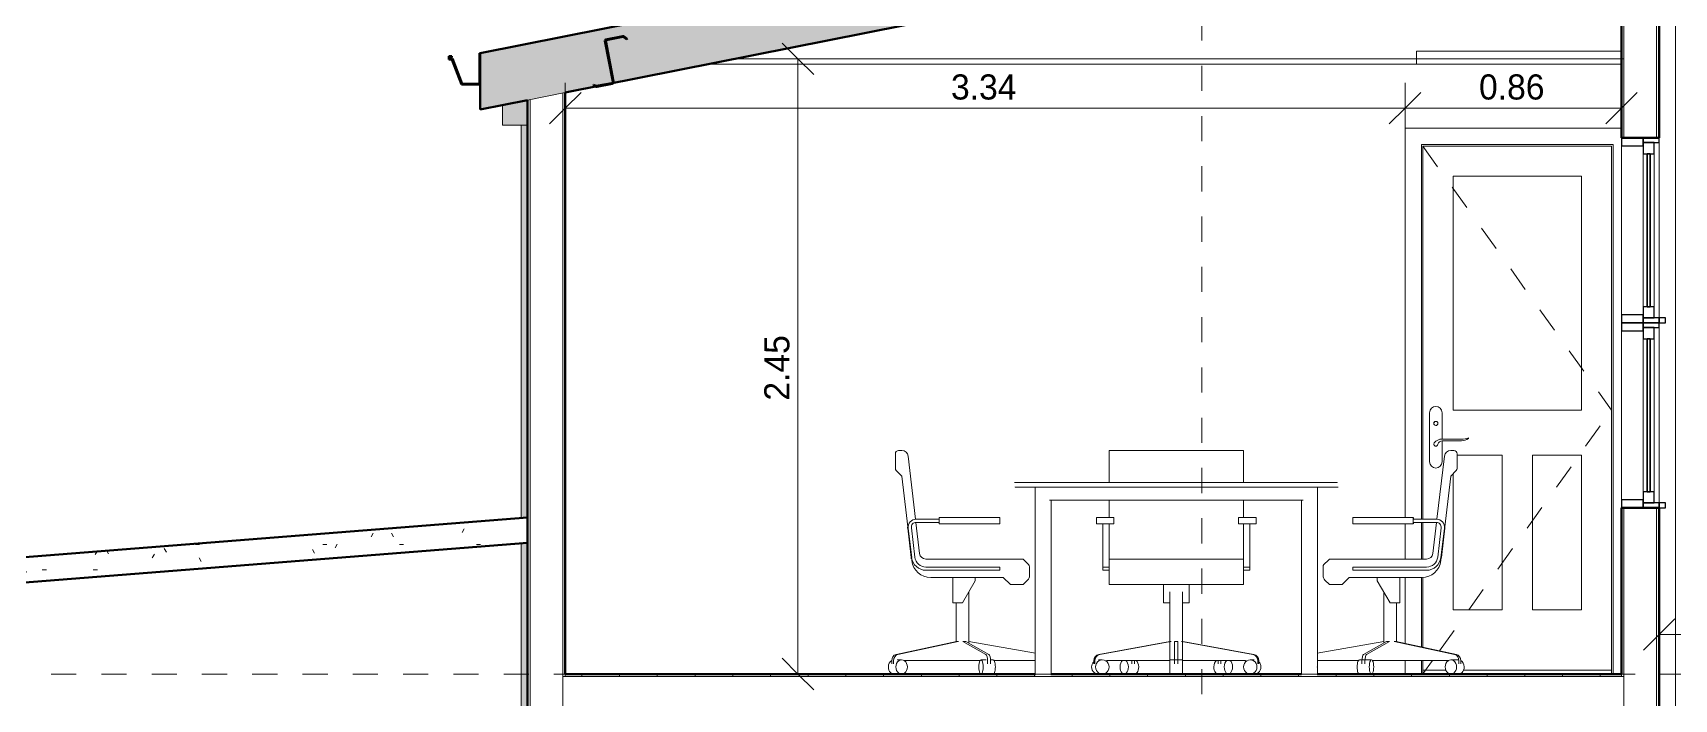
# Model space of a CAD drawing. Header units: metres. Extents: x 62 to 165, y -3 to 9.
# Drawn here: x 68.23 to 74.76, y 1.92 to 4.57 of the extents above; entities that cross this region are included whole.
import ezdxf

# ---------------------------------------------------------------- set-up
doc = ezdxf.new("R2010")
doc.units = ezdxf.units.M
for name, pattern in [('Centro', [0.03175, 0.00635, -0.004763, 0.015875, -0.004763]), ('Dash', [0.00635, 0.003175, -0.003175]), ('Grid Line', [0.022225, 0.0127, -0.003175, 0.003175, -0.003175])]:
    doc.linetypes.add(name, pattern=pattern)
for name, color, linetype, lineweight in [('A-ANNO-DIMS', 7, 'Continuous', 9), ('A-ANNO-DIMS-50', 7, 'Continuous', 9), ('A-CLNG', 7, 'Continuous', 18), ('A-DOOR', 7, 'Continuous', 18), ('A-DOOR-FRAM', 7, 'Continuous', 18), ('A-FLOR', 7, 'Continuous', 18), ('A-FLOR-LEVL', 7, 'Continuous', 9), ('A-FLOR-MCUT', 7, 'Continuous', 18), ('A-FLOR-PATT', 7, 'Continuous', 50), ('A-GLAZ', 7, 'Continuous', 18), ('A-ROOF', 7, 'Continuous', 18), ('A-ROOF-MCUT', 7, 'Continuous', 50), ('A-ROOF-PATT', 7, 'Continuous', 50), ('A-WALL', 7, 'Continuous', 18), ('A-WALL-PATT', 7, 'Continuous', 18), ('I-FURN', 7, 'Continuous', 18), ('S-BEAM', 7, 'Continuous', 18), ('S-GRID', 7, 'Continuous', 9)]:
    doc.layers.add(name, color=color, linetype=linetype, lineweight=lineweight)
doc.layers.add('A-DETL', color=7, linetype='Continuous', lineweight=18, true_color=0x00a600)
doc.styles.add('Century Gothic_1', font='GOTHIC.TTF', dxfattribs={"height": 0.1})
doc.dimstyles.new('Century_Gotic__2_0__mm__2_decimales__OPACO', dxfattribs={"dimscale": 0.3048, "dimtxt": 0.104417, "dimasz": 0.410105, "dimexe": 0.328084, "dimexo": 0.0625, "dimgap": 0.019685, "dimtad": 1, "dimrnd": 0.01, "dimzin": 0, "dimdsep": 46, "dimtxsty": 'Century Gothic_1', "dimblk1": 'OBLIQUE', "dimblk2": 'OBLIQUE', "dimsah": 1, "dimcen": 0.09, "dimazin": 2, "dimtfac": 1, "dimtdec": 4, "dimtix": 1, "dimtmove": 0, "dimatfit": 3, "dimfxl": 0.328084, "dimfxlon": 1, "dimtvp": 1, "dimtolj": 1, "dimtzin": 0, "dimarcsym": 2})
pattern_1 = [(0, (80.761, 3.148), (0.4064, 0.1016), [0.01676, -0.28804, 0.01676, -0.28804, -1.626]), (0, (80.761, 3.148), (0.4064, 0.1016), [-0.6096, 0.01676, -0.59284, 0.01676, -0.28804, -0.7112]), (0, (80.761, 3.148), (0.4064, 0.1016), [-1.524, 0.01676, -0.18644, 0.01676, -0.49124]), (120, (80.913, 3.198), (-0.2911882, 0.3011527), [0.01676, -0.28804, 0.01676, -0.28804, -1.626]), (120, (80.913, 3.198), (-0.2911882, 0.3011527), [-0.6096, 0.01676, -0.59284, 0.01676, -0.28804, -0.7112]), (120, (80.913, 3.198), (-0.2911882, 0.3011527), [-1.524, 0.01676, -0.18644, 0.01676, -0.49124]), (240, (80.964, 3.402), (-0.1152118, -0.4027527), [0.01676, -0.28804, 0.01676, -0.28804, -1.626]), (240, (80.964, 3.402), (-0.1152118, -0.4027527), [-0.6096, 0.01676, -0.59284, 0.01676, -0.28804, -0.7112]), (240, (80.964, 3.402), (-0.1152118, -0.4027527), [-1.524, 0.01676, -0.18644, 0.01676, -0.49124])]

# ---------------------------------------------------------------- blocks, each defined once
blk = doc.blocks.new('Costanera Perfil Z - Costanera Perfil Z-1317966-Corte 01')
at = {"layer": 'S-BEAM', "lineweight": 50}
for p, q in [((70.503, 4.5414), (70.5345, 4.3795)), ((70.5374, 4.3801), (70.5059, 4.542)), ((70.5735, 4.5602), (70.507, 4.5473)), ((70.5075, 4.5443), (70.5741, 4.5573)), ((70.5757, 4.5569), (70.5901, 4.5462)), ((70.5918, 4.5487), (70.5774, 4.5593)), ((70.5901, 4.5462), (70.5918, 4.5487)), ((70.5305, 4.3736), (70.4694, 4.3618)), ((70.4567, 4.3659), (70.4556, 4.3631)), ((70.4556, 4.3631), (70.4656, 4.3592)), ((70.4667, 4.362), (70.4567, 4.3659)), ((70.47, 4.3588), (70.5311, 4.3707))]:
    blk.add_line(p, q, dxfattribs=at)
for centre, radius, start, end in [((70.5079, 4.5424), 0.005, 101, 191), ((70.5079, 4.5424), 0.002, 101, 191), ((70.5745, 4.5553), 0.005, 53.55019, 101), ((70.5745, 4.5553), 0.002, 53.55019, 101), ((70.5296, 4.3785), 0.005, 281, 11), ((70.5296, 4.3785), 0.008, 281, 11), ((70.4685, 4.3667), 0.008, 248.55019, 281), ((70.4685, 4.3667), 0.005, 248.55019, 281)]:
    blk.add_arc(centre, radius, start, end, dxfattribs=at)
blk = doc.blocks.new('M_Instance-Window-Fixed - 0406 x 610mm-1335411-Corte 01')
at = {"layer": 'A-GLAZ', "lineweight": 25}
for p, q in [((74.6317, 4.1555), (74.5452, 4.1555)), ((74.5452, 4.1555), (74.5452, 4.1237)), ((74.5452, 4.1237), (74.6317, 4.1237)), ((74.6317, 4.1237), (74.6317, 4.1555)), ((74.6317, 4.1555), (74.6317, 4.1364)), ((74.6952, 4.1555), (74.6317, 4.1555)), ((74.6762, 4.1364), (74.6317, 4.1364)), ((74.6317, 4.1364), (74.6317, 4.092)), ((74.6317, 4.1364), (74.6952, 4.1364)), ((74.6762, 4.092), (74.6762, 4.1364)), ((74.6952, 4.1364), (74.6952, 4.1555)), ((74.6317, 4.092), (74.6762, 4.092)), ((74.6762, 3.4835), (74.6317, 3.4835)), ((74.6317, 3.4835), (74.6317, 3.439)), ((74.6762, 3.439), (74.6762, 3.4835)), ((74.6317, 3.4517), (74.5452, 3.4517)), ((74.5452, 3.4517), (74.5452, 3.42)), ((74.5452, 3.42), (74.6317, 3.42)), ((74.6317, 3.42), (74.6317, 3.4517)), ((74.6317, 3.439), (74.6762, 3.439)), ((74.6317, 3.439), (74.6317, 3.42)), ((74.6952, 3.439), (74.6317, 3.439)), ((74.6317, 3.42), (74.6952, 3.42)), ((74.7206, 3.439), (74.6952, 3.439)), ((74.6952, 3.439), (74.6952, 3.42)), ((74.6952, 3.42), (74.6952, 3.439)), ((74.6952, 3.42), (74.7206, 3.42)), ((74.7206, 3.42), (74.7206, 3.439))]:
    blk.add_line(p, q, dxfattribs=at)
at = {"layer": 'A-GLAZ'}
for p, q in [((74.5452, 3.4517), (74.5452, 4.1237)), ((74.6952, 4.1364), (74.6952, 3.439)), ((74.6317, 3.4835), (74.6317, 4.092)), ((74.6762, 4.092), (74.6762, 3.4835))]:
    blk.add_line(p, q, dxfattribs=at)
at = {"layer": 'A-GLAZ', "lineweight": 35}
for p, q in [((74.6476, 4.092), (74.6476, 3.4835)), ((74.6603, 4.092), (74.6476, 4.092)), ((74.6603, 3.4835), (74.6603, 4.092)), ((74.6476, 3.4835), (74.6603, 3.4835))]:
    blk.add_line(p, q, dxfattribs=at)
blk = doc.blocks.new('M_Instance-Window-Fixed - 0610 x 1220mm-1325196-Corte 01')
at = {"layer": 'A-GLAZ'}
blk.add_line((70.1698, 2.6579), (70.1698, 2.677), dxfattribs=at)
blk = doc.blocks.new('M_Door-Exterior-Single-Entry-Half Flat Glass-Wood_Clad - 750 x 2100mm-1338878-Corte 01')
at = {"layer": 'A-DOOR'}
for p, q in [((74.5452, 4.1943), (73.6848, 4.1943)), ((73.6848, 4.1943), (73.6848, 2.6452)), ((73.7498, 4.1293), (74.5125, 4.1293)), ((73.7498, 2.6389), (73.7498, 4.1293)), ((74.5061, 4.1229), (73.7561, 4.1229)), ((73.7561, 4.1229), (73.7561, 2.6389)), ((74.5061, 2.0379), (74.5061, 4.1229)), ((74.5125, 2.0229), (74.5125, 4.1293)), ((73.8761, 3.0729), (73.8761, 4.0029)), ((73.8761, 4.0029), (74.3861, 4.0029)), ((74.3861, 4.0029), (74.3861, 3.0729)), ((74.3861, 3.0729), (73.8761, 3.0729)), ((73.7823, 3.0623), (73.7823, 2.8673)), ((73.8323, 2.9573), (73.8323, 3.0623)), ((73.8323, 2.8673), (73.8323, 2.9503)), ((73.909, 2.9573), (73.8327, 2.9573)), ((73.8327, 2.9503), (73.909, 2.9503)), ((73.9373, 2.9595), (73.9373, 2.9623)), ((73.8921, 2.8929), (74.0711, 2.8929)), ((74.0711, 2.8929), (74.0711, 2.2779)), ((74.1911, 2.8929), (74.3861, 2.8929)), ((74.1911, 2.2779), (74.1911, 2.8929)), ((74.3861, 2.8929), (74.3861, 2.2779)), ((73.8761, 2.2779), (73.8761, 2.8198)), ((73.6848, 2.6198), (73.6848, 2.4801)), ((73.7498, 2.4801), (73.7498, 2.6262)), ((73.7561, 2.6262), (73.7561, 2.4801)), ((73.6848, 2.4067), (73.6848, 2.1451)), ((73.7498, 2.1309), (73.7498, 2.4067)), ((73.7561, 2.4076), (73.7561, 2.1295)), ((74.0711, 2.2779), (73.8761, 2.2779)), ((74.3861, 2.2779), (74.1911, 2.2779)), ((73.6848, 2.0765), (73.6848, 2.0229)), ((73.7498, 2.0229), (73.7498, 2.0765)), ((73.7561, 2.0765), (73.7561, 2.0379)), ((73.7561, 2.0229), (73.7561, 2.0379)), ((73.8474, 2.0379), (73.7561, 2.0379)), ((74.5061, 2.0379), (73.9171, 2.0379)), ((74.5061, 2.0379), (74.5061, 2.0229))]:
    blk.add_line(p, q, dxfattribs=at)
at = {"layer": 'A-DOOR', "linetype": 'Dash'}
for p, q in [((73.7561, 4.1222), (74.5061, 3.0729)), ((73.8216, 2.1152), (74.5061, 3.0729)), ((73.7561, 2.0236), (73.7939, 2.0765))]:
    blk.add_line(p, q, dxfattribs=at)
at = {"layer": 'A-DOOR'}
for centre, radius, start, end in [((73.8073, 3.0623), 0.025, 0, 180), ((73.8073, 3.0198), 0.008, 0, 180), ((73.8073, 3.0198), 0.008, 180, 0), ((73.8073, 3.0198), 0.008, 180, 240), ((73.8073, 3.0198), 0.008, 90, 150), ((73.8073, 3.0198), 0.008, 270, 300), ((73.8073, 3.0198), 0.008, 45, 75), ((73.8073, 3.0198), 0.008, 315, 0), ((73.8073, 3.0198), 0.008, 0, 15), ((73.8073, 2.9373), 0.008, 144.44099, 359.99993), ((73.8073, 2.9373), 0.008, 173.18218, 201.92338), ((73.8073, 2.9373), 0.008, 174.37644, 180), ((73.8073, 2.9373), 0.008, 174.37644, 180), ((73.831, 2.9201), 0.0373, 87.38671, 144.03371), ((73.8327, 2.9322), 0.0181, 90, 163.57244), ((73.9089, 3.0406), 0.0833, 270.04567, 289.95433), ((73.9054, 3.0096), 0.0594, 273.45963, 302.54037), ((73.8073, 2.9373), 0.008, 180, 200.09127), ((73.8073, 2.9373), 0.008, 180, 195), ((73.8073, 2.9373), 0.008, 250.33819, 255), ((73.8073, 2.9373), 0.008, 265.10007, 270), ((73.8073, 2.9373), 0.008, 279.88946, 300), ((73.8073, 2.9373), 0.008, 285, 300), ((73.8073, 2.9373), 0.008, 331.25874, 359.99993), ((73.8073, 2.9373), 0.008, 330, 359.99993), ((73.8073, 2.9373), 0.008, 330, 359.99993), ((73.8073, 2.8673), 0.025, 180, 0)]:
    blk.add_arc(centre, radius, start, end, dxfattribs=at)
at = {"layer": 'A-DOOR-FRAM'}
for p, q in [((73.7561, 4.1229), (73.7561, 2.6389)), ((73.7561, 4.1229), (74.5061, 4.1229)), ((74.5061, 4.1229), (74.5061, 2.0379)), ((73.7561, 2.6262), (73.7561, 2.4801)), ((73.7561, 2.4076), (73.7561, 2.1295)), ((73.7561, 2.0765), (73.7561, 2.0379))]:
    blk.add_line(p, q, dxfattribs=at)
blk = doc.blocks.new('M_Table-Dining Oval - 1_30 x 2_80 m-1608457-Corte 01')
at = {"layer": 'I-FURN'}
for p, q in [((72.1313, 2.7844), (72.1345, 2.7849)), ((72.14, 2.7849), (72.1345, 2.7849)), ((72.1345, 2.7845), (72.1345, 2.7836)), ((72.1345, 2.7672), (72.1345, 2.7663)), ((72.1345, 2.7659), (72.14, 2.7659)), ((72.1405, 2.7849), (72.1447, 2.7849)), ((72.1447, 2.7659), (72.1405, 2.7659)), ((72.1573, 2.7849), (72.1447, 2.7849)), ((72.1447, 2.7659), (72.1573, 2.7659)), ((72.1573, 2.7849), (72.1672, 2.7849)), ((72.1672, 2.7659), (72.1573, 2.7659)), ((72.1854, 2.7849), (72.1672, 2.7849)), ((72.1672, 2.7659), (72.1854, 2.7659)), ((72.1854, 2.7849), (72.2007, 2.7849)), ((72.2007, 2.7659), (72.1854, 2.7659)), ((72.2241, 2.7849), (72.2007, 2.7849)), ((72.2007, 2.7659), (72.2141, 2.7659)), ((72.2139, 2.7659), (72.2139, 2.1062)), ((72.2139, 2.7659), (72.2139, 2.0229)), ((72.2456, 2.7659), (72.2139, 2.7659)), ((72.2241, 2.7849), (72.2444, 2.7849)), ((72.2726, 2.7849), (72.2444, 2.7849)), ((72.2547, 2.7659), (72.2456, 2.7659)), ((72.2537, 2.7659), (72.2726, 2.7659)), ((72.2726, 2.7849), (72.2975, 2.7849)), ((72.2975, 2.7659), (72.2726, 2.7659)), ((72.3301, 2.7849), (72.2975, 2.7849)), ((72.2975, 2.7659), (72.3301, 2.7659)), ((72.3301, 2.7849), (72.3592, 2.7849)), ((72.3592, 2.7659), (72.3301, 2.7659)), ((72.3956, 2.7849), (72.3592, 2.7849)), ((72.3592, 2.7659), (72.3956, 2.7659)), ((72.3956, 2.7849), (72.4282, 2.7849)), ((72.4282, 2.7659), (72.3956, 2.7659)), ((72.4679, 2.7849), (72.4282, 2.7849)), ((72.4282, 2.7659), (72.4681, 2.7659)), ((72.4679, 2.7849), (72.5034, 2.7849)), ((72.5034, 2.7659), (72.4679, 2.7659)), ((72.5457, 2.7849), (72.5034, 2.7849)), ((72.5034, 2.7659), (72.5457, 2.7659)), ((72.5456, 2.7849), (72.5835, 2.7849)), ((72.5835, 2.7659), (72.5456, 2.7659)), ((72.6276, 2.7849), (72.5834, 2.7849)), ((72.5834, 2.7659), (72.6276, 2.7659)), ((72.6275, 2.7849), (72.6669, 2.7849)), ((72.6669, 2.7659), (72.6275, 2.7659)), ((72.7121, 2.7849), (72.6668, 2.7849)), ((72.6668, 2.7659), (72.7121, 2.7659)), ((72.7121, 2.7849), (72.7522, 2.7849)), ((72.7522, 2.7659), (72.7121, 2.7659)), ((72.775, 2.7849), (72.7522, 2.7849)), ((72.7522, 2.7659), (72.775, 2.7659)), ((72.7978, 2.7849), (72.775, 2.7849)), ((72.775, 2.7659), (72.7978, 2.7659)), ((72.7978, 2.7849), (72.8379, 2.7849)), ((72.8379, 2.7659), (72.7978, 2.7659)), ((72.8832, 2.7849), (72.8379, 2.7849)), ((72.8379, 2.7659), (72.8832, 2.7659)), ((72.8831, 2.7849), (72.9225, 2.7849)), ((72.9225, 2.7659), (72.8831, 2.7659)), ((72.9666, 2.7849), (72.9224, 2.7849)), ((72.9224, 2.7659), (72.9666, 2.7659)), ((72.9665, 2.7849), (73.0044, 2.7849)), ((73.0044, 2.7659), (72.9665, 2.7659)), ((73.0466, 2.7849), (73.0043, 2.7849)), ((73.0043, 2.7659), (73.0466, 2.7659)), ((73.0466, 2.7849), (73.0821, 2.7849)), ((73.0821, 2.7659), (73.0466, 2.7659)), ((73.1218, 2.7849), (73.0821, 2.7849)), ((73.0821, 2.7659), (73.1218, 2.7659)), ((73.1218, 2.7849), (73.1544, 2.7849)), ((73.1544, 2.7659), (73.1218, 2.7659)), ((73.1908, 2.7849), (73.1544, 2.7849)), ((73.1544, 2.7659), (73.1908, 2.7659)), ((73.1908, 2.7849), (73.2199, 2.7849)), ((73.2199, 2.7659), (73.1908, 2.7659)), ((73.2525, 2.7849), (73.2198, 2.7849)), ((73.2198, 2.7659), (73.2525, 2.7659)), ((73.2525, 2.7849), (73.2775, 2.7849)), ((73.2775, 2.7659), (73.2525, 2.7659)), ((73.3056, 2.7849), (73.2774, 2.7849)), ((73.2774, 2.7659), (73.2963, 2.7659)), ((73.3043, 2.7659), (73.2953, 2.7659)), ((73.3361, 2.7659), (73.3043, 2.7659)), ((73.3056, 2.7849), (73.3259, 2.7849)), ((73.3493, 2.7849), (73.3259, 2.7849)), ((73.3359, 2.7659), (73.3493, 2.7659)), ((73.3361, 2.1062), (73.3361, 2.7659)), ((73.3361, 2.0229), (73.3361, 2.7659)), ((73.3493, 2.7849), (73.3646, 2.7849)), ((73.3646, 2.7659), (73.3493, 2.7659)), ((73.3828, 2.7849), (73.3645, 2.7849)), ((73.3645, 2.7659), (73.3828, 2.7659)), ((73.3828, 2.7849), (73.3927, 2.7849)), ((73.3927, 2.7659), (73.3828, 2.7659)), ((73.4053, 2.7849), (73.3927, 2.7849)), ((73.3927, 2.7659), (73.4053, 2.7659)), ((73.4053, 2.7849), (73.4095, 2.7849)), ((73.4095, 2.7659), (73.4053, 2.7659)), ((73.4155, 2.7849), (73.41, 2.7849)), ((73.41, 2.7659), (73.4155, 2.7659)), ((73.4155, 2.7836), (73.4155, 2.7845)), ((73.4155, 2.7663), (73.4155, 2.7672)), ((73.4187, 2.7664), (73.4155, 2.7659)), ((73.2795, 2.7151), (72.2705, 2.7151)), ((72.2774, 2.0229), (72.2774, 2.7151)), ((72.2774, 2.0229), (72.2774, 2.7151)), ((73.2726, 2.7151), (73.2726, 2.0229)), ((73.2726, 2.7151), (73.2726, 2.0229)), ((72.2139, 2.0765), (72.2139, 2.0229)), ((73.3361, 2.0229), (73.3361, 2.0765)), ((72.2139, 2.0229), (72.2456, 2.0229)), ((72.2456, 2.0229), (72.2774, 2.0229)), ((73.2726, 2.0229), (73.3043, 2.0229)), ((73.3043, 2.0229), (73.3361, 2.0229))]:
    blk.add_line(p, q, dxfattribs=at)
at = {"layer": 'I-FURN', "flags": 128}
for points in [[(73.4155, 2.7849), (73.4113, 2.7849), (73.399, 2.7849), (73.3786, 2.7849), (73.3505, 2.7849), (73.3149, 2.7849), (73.2723, 2.7849), (73.2234, 2.7849), (73.1687, 2.7849), (73.1088, 2.7849), (73.0447, 2.7849), (72.9771, 2.7849), (72.9069, 2.7849), (72.835, 2.7849), (72.7624, 2.7849), (72.6899, 2.7849), (72.6184, 2.7849), (72.549, 2.7849), (72.4826, 2.7849), (72.4199, 2.7849), (72.3617, 2.7849), (72.3089, 2.7849), (72.2621, 2.7849), (72.2219, 2.7849), (72.1889, 2.7849), (72.1634, 2.7849), (72.1458, 2.7849), (72.1363, 2.7849), (72.1345, 2.7849)], [(72.1345, 2.7659), (72.1386, 2.7659), (72.151, 2.7659), (72.1714, 2.7659), (72.1995, 2.7659), (72.2147, 2.7659)], [(72.2496, 2.7659), (72.2776, 2.7659), (72.3266, 2.7659), (72.3813, 2.7659), (72.4411, 2.7659), (72.5053, 2.7659), (72.5728, 2.7659), (72.643, 2.7659), (72.7149, 2.7659), (72.7876, 2.7659), (72.8601, 2.7659), (72.9315, 2.7659), (73.0009, 2.7659), (73.0674, 2.7659), (73.1301, 2.7659), (73.1883, 2.7659), (73.2411, 2.7659), (73.2879, 2.7659), (73.3004, 2.7659)], [(73.3353, 2.7659), (73.3611, 2.7659), (73.3866, 2.7659), (73.4042, 2.7659), (73.4137, 2.7659), (73.4155, 2.7659)]]:
    blk.add_lwpolyline(points, dxfattribs=at)
blk = doc.blocks.new('M_Chair-Task _Arms_ - M_Chair-Task _Arms_-1604664-Corte 01')
at = {"layer": 'I-FURN'}
for p, q in [((73.8413, 2.8895), (73.8117, 2.6383)), ((73.8794, 2.9119), (73.8665, 2.9119)), ((73.8921, 2.841), (73.8921, 2.8992)), ((73.8271, 2.474), (73.8667, 2.8103)), ((73.8667, 2.8103), (73.8883, 2.832)), ((73.4773, 2.6452), (73.4773, 2.6198)), ((73.5027, 2.6452), (73.4773, 2.6452)), ((73.4773, 2.6198), (73.5027, 2.6198)), ((73.5027, 2.6452), (73.6921, 2.6452)), ((73.6921, 2.6198), (73.5027, 2.6198)), ((73.7175, 2.6452), (73.6921, 2.6452)), ((73.6921, 2.6198), (73.7175, 2.6198)), ((73.7175, 2.6198), (73.7175, 2.6452)), ((73.8096, 2.6389), (73.7175, 2.6389)), ((73.7175, 2.6262), (73.8096, 2.6262)), ((73.7185, 2.6452), (73.7182, 2.6452)), ((73.7182, 2.6198), (73.7185, 2.6198)), ((73.7185, 2.6389), (73.7185, 2.6452)), ((73.7185, 2.6198), (73.7185, 2.6262)), ((73.8103, 2.626), (73.7957, 2.5026)), ((73.8096, 2.6389), (73.8117, 2.6389)), ((73.8285, 2.6049), (73.8147, 2.4876)), ((73.8273, 2.4861), (73.8411, 2.6034)), ((73.8432, 2.6034), (73.8294, 2.4861)), ((73.3587, 2.4496), (73.3587, 2.4146)), ((73.3804, 2.4764), (73.3624, 2.4586)), ((73.7705, 2.4801), (73.3893, 2.4801)), ((73.4773, 2.4357), (73.4773, 2.4484)), ((73.7705, 2.4484), (73.4773, 2.4484)), ((73.4773, 2.4357), (73.7705, 2.4357)), ((73.366, 2.3967), (73.3841, 2.3785)), ((73.3841, 2.3785), (73.4349, 2.3785)), ((73.4349, 2.3785), (73.4632, 2.4067)), ((73.4632, 2.4067), (73.7514, 2.4067)), ((73.5746, 2.4067), (73.5746, 2.394)), ((73.5746, 2.394), (73.6254, 2.306)), ((73.6, 2.35), (73.6, 2.1461)), ((73.6635, 2.306), (73.6635, 2.4067)), ((73.6254, 2.306), (73.6635, 2.306)), ((73.6508, 2.1508), (73.6508, 2.306)), ((73.6, 2.1527), (73.3353, 2.106)), ((73.5199, 2.1004), (73.6115, 2.1527)), ((73.6236, 2.1527), (73.5319, 2.1004)), ((73.6009, 2.1527), (73.6, 2.1527)), ((73.6236, 2.1527), (73.6115, 2.1527)), ((73.6422, 2.1527), (73.641, 2.1527)), ((73.8821, 2.1004), (73.6422, 2.1527)), ((73.6452, 2.1527), (73.6422, 2.1527)), ((73.6496, 2.1527), (73.6453, 2.1527)), ((73.6496, 2.1527), (73.8895, 2.1004)), ((73.3353, 2.0765), (73.4998, 2.0765)), ((73.5514, 2.0793), (73.5031, 2.0793)), ((73.5134, 2.0631), (73.5134, 2.0754)), ((73.5254, 2.0754), (73.5254, 2.0631)), ((73.5547, 2.0765), (73.6239, 2.0765)), ((73.6238, 2.0765), (73.6254, 2.0765)), ((73.6254, 2.0765), (73.6414, 2.0765)), ((73.641, 2.0765), (73.8579, 2.0765)), ((73.8972, 2.0793), (73.8673, 2.0793)), ((73.899, 2.0631), (73.899, 2.0754)), ((73.9065, 2.0754), (73.9065, 2.0631)), ((73.5031, 2.0229), (73.5335, 2.0229)), ((73.5031, 2.0229), (73.5514, 2.0229)), ((73.8673, 2.0229), (73.8972, 2.0229)), ((73.8673, 2.0229), (73.8972, 2.0229))]:
    blk.add_line(p, q, dxfattribs=at)
for centre, radius, start, end in [((73.8665, 2.8865), 0.0254, 90, 173.29016), ((73.8794, 2.8992), 0.0127, 0, 90), ((73.8794, 2.841), 0.0127, 315, 360), ((73.8096, 2.6071), 0.0318, 353.29016, 90), ((73.8096, 2.6071), 0.019, 353.29016, 90), ((73.8117, 2.6071), 0.0317, 353.29016, 358.99617), ((73.7705, 2.5055), 0.0254, 270, 353.29016), ((73.7705, 2.4928), 0.0445, 270, 353.29016), ((73.7705, 2.4928), 0.0572, 270, 353.29016), ((73.7726, 2.4928), 0.0571, 348.45765, 353.29016), ((73.3714, 2.4496), 0.0127, 134.80856, 180), ((73.3893, 2.4674), 0.0127, 90, 134.80856), ((73.7514, 2.4829), 0.0762, 270, 353.29016), ((73.3841, 2.4146), 0.0254, 180, 224.80856), ((73.3079, 2.0511), 0.0282, 0, 7.06456), ((73.3079, 2.0511), 0.0282, 352.93544, 0)]:
    blk.add_arc(centre, radius, start, end, dxfattribs=at)
for centre, major_axis, ratio, start_param, end_param in [((73.5212, 2.0754), (0, 0.0254), 0.309017, 0.174533, 1.570796), ((73.5333, 2.0754), (0, 0.0254), 0.309017, 0.174533, 1.570796), ((73.8785, 2.0754), (0, 0.0254), 0.809017, 4.712389, 6.108652), ((73.886, 2.0754), (0, 0.0254), 0.809017, 4.712389, 6.108652), ((73.5031, 2.0511), (0, 0.0282), 0.309017, 6.058786, 7.853982), ((73.5031, 2.0511), (0, 0.0282), 0.309017, 1.570796, 3.365992), ((73.5031, 2.0511), (0, 0.0282), 0.309017, 2.917193, 3.365992), ((73.5514, 2.0511), (0, 0.0282), 0.309017, 4.712389, 7.853982), ((73.5514, 2.0511), (0, 0.0282), 0.309017, 1.570796, 4.712389), ((73.5514, 2.0511), (0, 0.0282), 0.309017, 2.917193, 3.365992), ((73.8673, 2.0511), (0, 0.0282), 0.809017, 4.712389, 7.853982), ((73.8673, 2.0511), (0, 0.0282), 0.809017, 1.570796, 4.712389), ((73.8673, 2.0511), (0, 0.0282), 0.809017, 2.917193, 3.365992), ((73.8972, 2.0511), (0, 0.0282), 0.809017, 2.917193, 4.712389), ((73.8972, 2.0511), (0, 0.0282), 0.809017, 2.917193, 3.365992), ((73.8972, 2.0511), (0, 0.0282), 0.809017, 4.712389, 5.855906)]:
    blk.add_ellipse(centre, major_axis=major_axis, ratio=ratio, start_param=start_param, end_param=end_param, dxfattribs=at)
blk = doc.blocks.new('M_Chair-Task _Arms_ - M_Chair-Task _Arms_-1607240-Corte 01')
at = {"layer": 'I-FURN'}
for p, q in [((71.6579, 2.8992), (71.6579, 2.841)), ((71.6835, 2.9119), (71.6706, 2.9119)), ((71.7383, 2.6383), (71.7087, 2.8895)), ((71.6616, 2.832), (71.6833, 2.8103)), ((71.6833, 2.8103), (71.7229, 2.474)), ((71.7383, 2.6389), (71.7404, 2.6389)), ((71.7542, 2.5026), (71.7397, 2.626)), ((71.8325, 2.6389), (71.7404, 2.6389)), ((71.7404, 2.6262), (71.8325, 2.6262)), ((71.8315, 2.6452), (71.8315, 2.6389)), ((71.8318, 2.6452), (71.8315, 2.6452)), ((71.8315, 2.6262), (71.8315, 2.6198)), ((71.8315, 2.6198), (71.8318, 2.6198)), ((71.8325, 2.6452), (71.8325, 2.6198)), ((71.8579, 2.6452), (71.8325, 2.6452)), ((71.8325, 2.6198), (71.8579, 2.6198)), ((71.8579, 2.6452), (72.0473, 2.6452)), ((72.0473, 2.6198), (71.8579, 2.6198)), ((72.0727, 2.6452), (72.0473, 2.6452)), ((72.0473, 2.6198), (72.0727, 2.6198)), ((72.0727, 2.6198), (72.0727, 2.6452)), ((71.7206, 2.4861), (71.7068, 2.6034)), ((71.7089, 2.6034), (71.7227, 2.4861)), ((71.7353, 2.4876), (71.7215, 2.6049)), ((72.0727, 2.4484), (71.7794, 2.4484)), ((71.7794, 2.4357), (72.0727, 2.4357)), ((72.1607, 2.4801), (71.7795, 2.4801)), ((72.0727, 2.4484), (72.0727, 2.4357)), ((72.1876, 2.4586), (72.1696, 2.4764)), ((72.1913, 2.4146), (72.1913, 2.4496)), ((71.7986, 2.4067), (72.0868, 2.4067)), ((71.8865, 2.4067), (71.8865, 2.306)), ((71.9246, 2.306), (71.9754, 2.394)), ((71.95, 2.1461), (71.95, 2.35)), ((71.9754, 2.394), (71.9754, 2.4067)), ((72.0868, 2.4067), (72.1151, 2.3785)), ((72.1151, 2.3785), (72.1659, 2.3785)), ((72.1659, 2.3785), (72.1839, 2.3967)), ((71.8865, 2.306), (71.9246, 2.306)), ((71.8992, 2.306), (71.8992, 2.1525)), ((71.6605, 2.1004), (71.9003, 2.1527)), ((71.9078, 2.1527), (71.6679, 2.1004)), ((71.9047, 2.1527), (71.9003, 2.1527)), ((71.9078, 2.1527), (71.9048, 2.1527)), ((71.909, 2.1527), (71.9078, 2.1527)), ((72.0181, 2.1004), (71.9264, 2.1527)), ((71.9385, 2.1527), (71.9264, 2.1527)), ((71.9385, 2.1527), (72.0301, 2.1004)), ((71.95, 2.1527), (71.9491, 2.1527)), ((72.2147, 2.106), (71.95, 2.1527)), ((71.6435, 2.0631), (71.6435, 2.0754)), ((71.6509, 2.0754), (71.6509, 2.0631)), ((71.6827, 2.0793), (71.6653, 2.0793)), ((71.692, 2.0765), (71.909, 2.0765)), ((71.9086, 2.0765), (71.9246, 2.0765)), ((71.9246, 2.0765), (71.9261, 2.0765)), ((71.9261, 2.0765), (71.9953, 2.0765)), ((72.0191, 2.0793), (71.9986, 2.0793)), ((72.0245, 2.0631), (72.0245, 2.0754)), ((72.0469, 2.0793), (72.0363, 2.0793)), ((72.0366, 2.0754), (72.0366, 2.0631)), ((72.0502, 2.0765), (72.2147, 2.0765)), ((71.6528, 2.0229), (71.6827, 2.0229)), ((71.6528, 2.0229), (71.6827, 2.0229)), ((71.9986, 2.0229), (72.0469, 2.0229))]:
    blk.add_line(p, q, dxfattribs=at)
for centre, radius, start, end in [((71.6706, 2.8992), 0.0127, 90, 180), ((71.6835, 2.8865), 0.0254, 6.70984, 90), ((71.6706, 2.841), 0.0127, 180, 225), ((71.7404, 2.6071), 0.0318, 90, 186.70984), ((71.7404, 2.6071), 0.0191, 90, 186.70984), ((71.7383, 2.6071), 0.0318, 181.00383, 186.70984), ((71.7773, 2.4928), 0.0572, 186.70984, 191.54235), ((71.7794, 2.4928), 0.0572, 186.70984, 270), ((71.7794, 2.4928), 0.0445, 186.70984, 270), ((71.7795, 2.5055), 0.0254, 186.70984, 270), ((71.7986, 2.4829), 0.0762, 186.70984, 270), ((72.1607, 2.4674), 0.0127, 45.19144, 90), ((72.1786, 2.4496), 0.0127, 0, 45.19144), ((72.1659, 2.4146), 0.0254, 315.19144, 0), ((72.2421, 2.0511), 0.0282, 172.93544, 180), ((72.2421, 2.0511), 0.0282, 180, 187.06456)]:
    blk.add_arc(centre, radius, start, end, dxfattribs=at)
for centre, major_axis, ratio, start_param, end_param in [((71.664, 2.0754), (0, 0.0254), 0.809017, 0.174533, 1.570796), ((71.6715, 2.0754), (0, 0.0254), 0.809017, 0.174533, 1.570796), ((72.0167, 2.0754), (0, 0.0254), 0.309017, 4.712389, 6.108652), ((72.0288, 2.0754), (0, 0.0254), 0.309017, 4.712389, 6.108652), ((71.6528, 2.0511), (0, 0.0282), 0.809017, 0.427279, 1.570796), ((71.6528, 2.0511), (0, 0.0282), 0.809017, 1.570796, 3.365992), ((71.6528, 2.0511), (0, 0.0282), 0.809017, 2.917193, 3.365992), ((71.6827, 2.0511), (0, 0.0282), 0.809017, 4.712389, 7.853982), ((71.6827, 2.0511), (0, 0.0282), 0.809017, 1.570796, 4.712389), ((71.6827, 2.0511), (0, 0.0282), 0.809017, 2.917193, 3.365992), ((71.9986, 2.0511), (0, 0.0282), 0.309017, 4.712389, 7.853982), ((71.9986, 2.0511), (0, 0.0282), 0.309017, 1.570796, 4.712389), ((71.9986, 2.0511), (0, 0.0282), 0.309017, 2.917193, 3.365992), ((72.0469, 2.0511), (0, 0.0282), 0.309017, 4.712389, 6.507585), ((72.0469, 2.0511), (0, 0.0282), 0.309017, 2.917193, 4.712389), ((72.0469, 2.0511), (0, 0.0282), 0.309017, 2.917193, 3.365992)]:
    blk.add_ellipse(centre, major_axis=major_axis, ratio=ratio, start_param=start_param, end_param=end_param, dxfattribs=at)
blk = doc.blocks.new('M_Chair-Task _Arms_ - M_Chair-Task _Arms_-V3-Corte 01')
at = {"layer": 'I-FURN'}
for p, q in [((73.0417, 2.9119), (72.5083, 2.9119)), ((72.5083, 2.9119), (72.5083, 2.8895)), ((72.5083, 2.7849), (72.5083, 2.8895)), ((73.0417, 2.8895), (73.0417, 2.9119)), ((73.0417, 2.8895), (73.0417, 2.7849)), ((72.5083, 2.6452), (72.5083, 2.7151)), ((73.0417, 2.7151), (73.0417, 2.6452)), ((72.4575, 2.6452), (72.4575, 2.6198)), ((72.4829, 2.6452), (72.4575, 2.6452)), ((72.4575, 2.6198), (72.4829, 2.6198)), ((72.4829, 2.6452), (72.5019, 2.6452)), ((72.4829, 2.6049), (72.4829, 2.6203)), ((72.5019, 2.6198), (72.4829, 2.6198)), ((72.5273, 2.6452), (72.5019, 2.6452)), ((72.5019, 2.6198), (72.5273, 2.6198)), ((72.5083, 2.5026), (72.5083, 2.6198)), ((72.5273, 2.6198), (72.5273, 2.6452)), ((73.0226, 2.6452), (73.0226, 2.6198)), ((73.048, 2.6452), (73.0226, 2.6452)), ((73.0226, 2.6198), (73.048, 2.6198)), ((73.0417, 2.6198), (73.0417, 2.5026)), ((73.048, 2.6452), (73.0671, 2.6452)), ((73.0671, 2.6198), (73.048, 2.6198)), ((73.0925, 2.6452), (73.0671, 2.6452)), ((73.0671, 2.6203), (73.0671, 2.6049)), ((73.0671, 2.6198), (73.0925, 2.6198)), ((73.0925, 2.6198), (73.0925, 2.6452)), ((72.4829, 2.4876), (72.4829, 2.6049)), ((73.0671, 2.6049), (73.0671, 2.4876)), ((72.4829, 2.4484), (72.4829, 2.4876)), ((72.5083, 2.4801), (72.5083, 2.5026)), ((73.0417, 2.5026), (73.0417, 2.4801)), ((73.0671, 2.4876), (73.0671, 2.4484)), ((72.4829, 2.4484), (72.4829, 2.4357)), ((72.5083, 2.4484), (72.4829, 2.4484)), ((72.4829, 2.4357), (72.5083, 2.4357)), ((73.0417, 2.4801), (72.5083, 2.4801)), ((72.5083, 2.4801), (72.5083, 2.4764)), ((72.5083, 2.4586), (72.5083, 2.4764)), ((72.5083, 2.4586), (72.5083, 2.4496)), ((72.5083, 2.4146), (72.5083, 2.4496)), ((73.0417, 2.4764), (73.0417, 2.4801)), ((73.0417, 2.4764), (73.0417, 2.4586)), ((73.0417, 2.4496), (73.0417, 2.4586)), ((73.0417, 2.4496), (73.0417, 2.4146)), ((73.0671, 2.4484), (73.0417, 2.4484)), ((73.0417, 2.4357), (73.0671, 2.4357)), ((73.0671, 2.4357), (73.0671, 2.4484)), ((72.5083, 2.4146), (72.5083, 2.3967)), ((72.5083, 2.3785), (72.5083, 2.3967)), ((72.5083, 2.3785), (73.0417, 2.3785)), ((72.7242, 2.306), (72.7242, 2.3785)), ((72.7496, 2.35), (72.7496, 2.0786)), ((72.8004, 2.0786), (72.8004, 2.35)), ((72.8258, 2.3785), (72.8258, 2.306)), ((73.0417, 2.3967), (73.0417, 2.4146)), ((73.0417, 2.3967), (73.0417, 2.3785)), ((72.7242, 2.306), (72.7496, 2.306)), ((72.8004, 2.306), (72.8258, 2.306)), ((72.4669, 2.1004), (72.7489, 2.1527)), ((72.7528, 2.1527), (72.4708, 2.1004)), ((72.7528, 2.1527), (72.7489, 2.1527)), ((72.7541, 2.1527), (72.7528, 2.1527)), ((72.7686, 2.1004), (72.7686, 2.1527)), ((72.7813, 2.1527), (72.7686, 2.1527)), ((72.7686, 2.1004), (72.7686, 2.0754)), ((72.7813, 2.1527), (72.7813, 2.1004)), ((72.7813, 2.0754), (72.7813, 2.1004)), ((72.7972, 2.1527), (72.7959, 2.1527)), ((73.0792, 2.1004), (72.7972, 2.1527)), ((72.8011, 2.1527), (72.7972, 2.1527)), ((72.8011, 2.1527), (73.0831, 2.1004)), ((72.4469, 2.0631), (72.4469, 2.0754)), ((72.4508, 2.0754), (72.4508, 2.0631)), ((72.4809, 2.0793), (72.4652, 2.0793)), ((72.4992, 2.0765), (72.7492, 2.0765)), ((72.4992, 2.0711), (72.4992, 2.0765)), ((72.5982, 2.0631), (72.5982, 2.0765)), ((72.6084, 2.0765), (72.6084, 2.0631)), ((72.8004, 2.0793), (72.7496, 2.0793)), ((72.7496, 2.0793), (72.7496, 2.0511)), ((72.7496, 2.0511), (72.7496, 2.0229)), ((72.7686, 2.0631), (72.7686, 2.0754)), ((72.7813, 2.0754), (72.7813, 2.0631)), ((72.8004, 2.0511), (72.8004, 2.0793)), ((72.8004, 2.0229), (72.8004, 2.0511)), ((72.8008, 2.0765), (73.0508, 2.0765)), ((72.9415, 2.0631), (72.9415, 2.0765)), ((72.9518, 2.0765), (72.9518, 2.0631)), ((73.0508, 2.0765), (73.0508, 2.0711)), ((73.0848, 2.0793), (73.0691, 2.0793)), ((73.0991, 2.0631), (73.0991, 2.0754)), ((73.1031, 2.0754), (73.1031, 2.0631))]:
    blk.add_line(p, q, dxfattribs=at)
for centre, major_axis, ratio, start_param, end_param in [((72.4711, 2.0754), (0, 0.0254), 0.951057, 0.174533, 1.570796), ((72.475, 2.0754), (0, 0.0254), 0.951057, 0.174533, 1.570796), ((73.075, 2.0754), (0, 0.0254), 0.951057, 4.712389, 6.108652), ((73.0789, 2.0754), (0, 0.0254), 0.951057, 4.712389, 6.108652), ((72.4652, 2.0511), (0, 0.0282), 0.951057, 0.766554, 1.570796), ((72.4652, 2.0511), (0, 0.0282), 0.951057, 1.570796, 3.365992), ((72.4809, 2.0511), (0, 0.0282), 0.951057, 4.712389, 7.853982), ((72.4809, 2.0511), (0, 0.0282), 0.951057, 1.570796, 4.712389), ((72.5678, 2.0511), (0, 0.0282), 0.587785, 0.39692, 1.570796), ((72.5678, 2.0511), (0, 0.0282), 0.587785, 1.570796, 4.712389), ((72.5678, 2.0511), (0, 0.0282), 0.587785, 4.712389, 5.886265), ((72.6089, 2.0511), (0, 0.0282), 0.587785, 2.917193, 4.712389), ((72.6089, 2.0511), (0, 0.0282), 0.587785, 4.712389, 5.886265), ((72.9411, 2.0511), (0, 0.0282), 0.587785, 0.39692, 1.570796), ((72.9411, 2.0511), (0, 0.0282), 0.587785, 1.570796, 3.365992), ((72.9822, 2.0511), (0, 0.0282), 0.587785, 0.39692, 1.570796), ((72.9822, 2.0511), (0, 0.0282), 0.587785, 1.570796, 4.712389), ((72.9822, 2.0511), (0, 0.0282), 0.587785, 4.712389, 5.886265), ((73.0691, 2.0511), (0, 0.0282), 0.951057, 4.712389, 7.853982), ((73.0691, 2.0511), (0, 0.0282), 0.951057, 1.570796, 4.712389), ((73.0848, 2.0511), (0, 0.0282), 0.951057, 2.917193, 4.712389), ((73.0848, 2.0511), (0, 0.0282), 0.951057, 4.712389, 5.516631)]:
    blk.add_ellipse(centre, major_axis=major_axis, ratio=ratio, start_param=start_param, end_param=end_param, dxfattribs=at)
blk = doc.blocks.new('DIMBLOCK11-Corte 01')
at = {"layer": 'A-ANNO-DIMS-50', "color": 251, "lineweight": 15, "true_color": 0x5a5a5a}
for p, q in [((71.2705, 4.4696), (71.208, 4.5321)), ((71.2705, 4.4696), (71.333, 4.4071)), ((71.2705, 2.0229), (71.208, 2.0854)), ((71.2705, 2.0229), (71.333, 1.9604))]:
    blk.add_line(p, q, dxfattribs=at)
at = {"layer": 'A-ANNO-DIMS-50', "color": 251, "true_color": 0x5a5a5a}
for p, q in [((71.2705, 4.4696), (71.1705, 4.4696)), ((71.2705, 4.4696), (71.2705, 2.0229)), ((71.2705, 4.4696), (71.3705, 4.4696)), ((71.2705, 2.0229), (71.1705, 2.0229)), ((71.2705, 2.0229), (71.3705, 2.0229))]:
    blk.add_line(p, q, dxfattribs=at)
at = {"layer": 'A-ANNO-DIMS-50', "color": 0, "insert": (71.1364, 3.1104), "char_height": 0.1, "width": 0.326178, "attachment_point": 1, "rotation": 90, "line_spacing_factor": 0.984502, "style": 'Century Gothic_1'}
blk.add_mtext('2.45', dxfattribs=at)
blk = doc.blocks.new('_Oblique')
at = {"color": 0, "linetype": 'ByBlock', "lineweight": -2}
blk.add_line((-0.5, -0.5), (0.5, 0.5), dxfattribs=at)
blk = doc.blocks.new('DIMBLOCK12-Corte 01')
at = {"layer": 'A-ANNO-DIMS-50', "color": 251, "true_color": 0x5a5a5a}
for p, q in [((73.6848, 4.2737), (73.6848, 4.3737)), ((74.5452, 4.2737), (74.5452, 4.3737)), ((74.5452, 4.2737), (73.6848, 4.2737)), ((73.6848, 4.2737), (73.6848, 4.1737)), ((74.5452, 4.2737), (74.5452, 4.1737))]:
    blk.add_line(p, q, dxfattribs=at)
at = {"layer": 'A-ANNO-DIMS-50', "color": 251, "lineweight": 15, "true_color": 0x5a5a5a}
for p, q in [((73.6848, 4.2737), (73.7473, 4.3362)), ((74.5452, 4.2737), (74.6077, 4.3362)), ((73.6848, 4.2737), (73.6223, 4.2112)), ((74.5452, 4.2737), (74.4827, 4.2112))]:
    blk.add_line(p, q, dxfattribs=at)
at = {"layer": 'A-ANNO-DIMS-50', "color": 0, "insert": (73.9791, 4.4079), "char_height": 0.1, "width": 0.326178, "attachment_point": 1, "line_spacing_factor": 0.984502, "style": 'Century Gothic_1'}
blk.add_mtext('0.86', dxfattribs=at)
blk = doc.blocks.new('DIMBLOCK13-Corte 01')
at = {"layer": 'A-ANNO-DIMS-50', "color": 251, "true_color": 0x5a5a5a}
for p, q in [((70.3452, 4.2737), (70.3452, 4.3737)), ((73.6848, 4.2737), (73.6848, 4.3737)), ((73.6848, 4.2737), (70.3452, 4.2737)), ((70.3452, 4.2737), (70.3452, 4.1737)), ((73.6848, 4.2737), (73.6848, 4.1737))]:
    blk.add_line(p, q, dxfattribs=at)
at = {"layer": 'A-ANNO-DIMS-50', "color": 251, "lineweight": 15, "true_color": 0x5a5a5a}
for p, q in [((70.3452, 4.2737), (70.4077, 4.3362)), ((73.6848, 4.2737), (73.7473, 4.3362)), ((70.3452, 4.2737), (70.2827, 4.2112)), ((73.6848, 4.2737), (73.6223, 4.2112))]:
    blk.add_line(p, q, dxfattribs=at)
at = {"layer": 'A-ANNO-DIMS-50', "color": 0, "insert": (71.8791, 4.4079), "char_height": 0.1, "width": 0.326178, "attachment_point": 1, "line_spacing_factor": 0.984502, "style": 'Century Gothic_1'}
blk.add_mtext('3.34', dxfattribs=at)
blk = doc.blocks.new('DIMBLOCK20-Corte 01')
at = {"layer": 'A-ANNO-DIMS-50', "color": 251, "true_color": 0x5a5a5a}
for p, q in [((74.6952, 2.1798), (74.6952, 2.2798)), ((76.6827, 2.1798), (76.6827, 2.2798)), ((76.6827, 2.1798), (74.6952, 2.1798)), ((74.6952, 2.1798), (74.6952, 2.0798)), ((76.6827, 2.1798), (76.6827, 2.0798))]:
    blk.add_line(p, q, dxfattribs=at)
at = {"layer": 'A-ANNO-DIMS-50', "color": 251, "lineweight": 15, "true_color": 0x5a5a5a}
for p, q in [((74.6952, 2.1798), (74.7577, 2.2423)), ((76.6827, 2.1798), (76.7452, 2.2423)), ((74.6952, 2.1798), (74.6327, 2.1173)), ((76.6827, 2.1798), (76.6202, 2.1173))]:
    blk.add_line(p, q, dxfattribs=at)
at = {"layer": 'A-ANNO-DIMS-50', "color": 0, "insert": (75.553, 2.314), "char_height": 0.1, "width": 0.326178, "attachment_point": 1, "line_spacing_factor": 0.984502, "style": 'Century Gothic_1'}
blk.add_mtext('1.99', dxfattribs=at)

msp = doc.modelspace()

# ---------------------------------------------------------------- hatches: boundary and pattern name
at = {"layer": 'A-FLOR-PATT', "lineweight": 18}
h = msp.add_hatch(dxfattribs=at)
h.set_pattern_fill('FP_4', color=256, style=0, pattern_type=2)
h.set_pattern_definition([(90, (80.761, 3.148), (-0.15, 9e-18), [])])
h.paths.add_polyline_path([(74.5452, 2.0129), (74.5452, 2.0229), (70.3452, 2.0229), (70.3452, 2.0129), (74.342, 2.0129)])
at = {"layer": 'A-ROOF-PATT', "lineweight": 18}
h = msp.add_hatch(dxfattribs=at)
h.set_pattern_fill('FP_5', color=256, style=0, pattern_type=2)
h.set_pattern_definition(pattern_1)
h.paths.add_polyline_path([(95.9296, 3.3315), (95.9296, 3.5557), (80.4817, 6.5739), (70.0064, 4.4927), (70.0064, 4.2684), (80.482, 6.3497), (95.8917, 3.3389)])
h = msp.add_hatch(dxfattribs=at)
h.set_pattern_fill('FP_5', color=256, style=0, pattern_type=2)
h.set_pattern_definition(pattern_1)
h.paths.add_polyline_path([(65.4985, 2.1748), (70.1952, 2.5448), (70.1952, 2.6451), (65.4985, 2.2751)])
at = {"layer": 'A-WALL-PATT', "true_color": 0x787878}
h = msp.add_hatch(dxfattribs=at)
h.set_pattern_fill('FP_3', color=8, style=0, pattern_type=2)
h.set_pattern_definition([(90, (80.761, 3.148), (-0.075, 5e-18), [])])
h.paths.add_polyline_path([(80.857, -0.75), (81.5637, -0.75), (81.5637, 1.035), (81.3731, 1.035), (81.3731, 1.142), (80.4969, 1.142), (80.4969, 1.1428), (80.3788, 1.1428), (80.3788, 0.3), (79.2288, 0.3), (79.2288, 1.54), (80.3748, 1.54), (80.3748, 2.5012), (75.1263, 2.5012), (75.1263, 2.5512), (79.8811, 2.5512), (79.8811, 2.5598), (80.3748, 2.5597), (80.3748, 2.6662), (78.9055, 2.6662), (78.9055, 2.6451), (78.7055, 2.6451), (78.7055, 2.6662), (75.3209, 2.6662), (75.3209, 4.7252), (75.3234, 4.7252), (75.3234, 4.6777), (75.5183, 4.6777), (75.5183, 4.7252), (75.5209, 4.7252), (75.5209, 2.7162), (75.5279, 2.7162), (75.5279, 4.2555), (76.6779, 4.2555), (76.6779, 2.7162), (76.679, 2.7162), (76.679, 4.2555), (77.829, 4.2555), (77.829, 2.7162), (78.0279, 2.7162), (78.0279, 4.2555), (79.1779, 4.2555), (79.1779, 2.7162), (79.179, 2.7162), (79.179, 4.2555), (80.329, 4.2555), (80.329, 2.7162), (80.3748, 2.7162), (80.3748, 6.3284), (80.033, 6.2605), (80.0333, 6.2578), (80.0316, 6.252), (80.0265, 6.2489), (79.9638, 6.2371), (79.9616, 6.2376), (79.9516, 6.2415), (79.9527, 6.2443), (79.964, 6.24), (79.966, 6.2402), (80.0272, 6.2524), (80.0297, 6.2541), (80.0304, 6.2584), (80.0297, 6.2598), (75.5125, 5.3623), (75.5146, 5.3503), (75.5128, 5.3444), (75.5078, 5.3414), (75.445, 5.3295), (75.4428, 5.33), (75.4329, 5.3339), (75.434, 5.3367), (75.4453, 5.3325), (75.4473, 5.3327), (75.5084, 5.3449), (75.511, 5.3466), (75.5116, 5.3509), (75.5095, 5.3618), (74.6952, 5.2), (74.6952, 3.439), (74.7206, 3.439), (74.7206, 3.42), (74.6952, 3.42), (74.6952, 2.7036), (74.7206, 2.7036), (74.7206, 2.6845), (74.6952, 2.6845), (74.6952, 1.53), (76.6827, 1.53), (76.6827, -0.65), (74.7552, -0.65), (74.7552, -0.75), (78.8524, -0.75)])
h.paths.add_polyline_path([(73.4732, -0.64), (74.5452, -0.64), (74.5452, 1.8229), (73.4732, 1.8229), (73.4732, 1.5414), (74.3659, 1.5414), (74.3659, -0.63), (73.4732, -0.63)])
h.paths.add_polyline_path([(77.4194, -0.5176), (77.4194, -0.4676), (78.5194, -0.4678), (78.5194, -0.5176), (77.4694, -0.5176)])
h.paths.add_polyline_path([(79.2277, 0.3), (78.0777, 0.3), (78.0777, 1.54), (79.2277, 1.54), (79.2277, 0.319)])
h.paths.add_polyline_path([(75.1263, 2.3815), (74.9763, 2.3815), (74.9763, 2.4315), (75.1263, 2.4315), (75.1263, 2.4087)])
h.paths.add_polyline_path([(74.896, 2.5241), (74.896, 2.5741), (75.046, 2.5741), (75.046, 2.5241)])
at = {"layer": 'A-WALL-PATT', "true_color": 0x0080ff}
msp.add_hatch(color=150, dxfattribs=at).paths.add_polyline_path([(70.1952, 4.2059), (70.1952, 4.3059), (70.0952, 4.286), (70.0952, 4.2059)])
at = {"layer": 'A-WALL-PATT', "lineweight": 5, "true_color": 0x0080ff}
h = msp.add_hatch(color=150, dxfattribs=at)
h.paths.add_polyline_path([(70.1952, 1.4254), (70.1952, 2.5448), (70.1702, 2.5429), (70.1702, 1.4254)])
h.paths.add_polyline_path([(70.1702, 2.6432), (70.1952, 2.6451), (70.1952, 4.2059), (70.1702, 4.2059), (70.1702, 2.6451)])

# ---------------------------------------------------------------- linework, layer by layer
at = {"layer": 'A-CLNG'}
for p, q in [((73.731, 4.4999), (74.5452, 4.4999)), ((73.731, 4.4479), (73.731, 4.4999))]:
    msp.add_line(p, q, dxfattribs=at)
at = {"layer": 'A-DETL', "color": 7}
for p, q in [((70.91, 4.4479), (74.5452, 4.4479)), ((71.0193, 4.4696), (74.5552, 4.4696))]:
    msp.add_line(p, q, dxfattribs=at)
at = {"layer": 'A-FLOR', "lineweight": 50}
for p, q in [((72.2147, 2.0229), (70.3452, 2.0229)), ((73.2734, 2.0229), (72.2766, 2.0229)), ((74.5452, 2.0229), (73.3353, 2.0229))]:
    msp.add_line(p, q, dxfattribs=at)
at = {"layer": 'A-FLOR-LEVL', "color": 9, "linetype": 'Centro', "true_color": 0xc0c0c0}
msp.add_line((64.7002, 2.0229), (97.033, 2.0229), dxfattribs=at)
at = {"layer": 'A-FLOR-MCUT'}
msp.add_line((74.5552, 2.0129), (70.3352, 2.0129), dxfattribs=at)
at = {"layer": 'A-ROOF', "lineweight": 50}
for p, q in [((80.4817, 6.5739), (70.0064, 4.4927)), ((70.3452, 4.3357), (80.482, 6.3497)), ((70.0064, 4.3678), (70.0064, 4.2684)), ((70.0064, 4.2684), (70.1952, 4.3059)), ((70.1952, 2.6451), (65.4985, 2.2751)), ((65.4985, 2.1748), (70.1952, 2.5448))]:
    msp.add_line(p, q, dxfattribs=at)
at = {"layer": 'A-ROOF-MCUT'}
for p, q in [((69.8941, 4.48), (69.8814, 4.48)), ((69.8814, 4.48), (69.8814, 4.4673)), ((69.8814, 4.4673), (69.8941, 4.4673)), ((69.8846, 4.4705), (69.8846, 4.4768)), ((69.8846, 4.4768), (69.8941, 4.4768)), ((69.8965, 4.4705), (69.8846, 4.4705)), ((69.8941, 4.4768), (69.8941, 4.48)), ((69.8941, 4.4673), (69.9322, 4.3678)), ((69.9346, 4.371), (69.8965, 4.4705)), ((70.0064, 4.4927), (70.0033, 4.4927)), ((70.0033, 4.4927), (70.0033, 4.371)), ((70.0064, 4.3678), (70.0064, 4.4927)), ((69.9322, 4.3678), (70.0064, 4.3678)), ((70.0033, 4.371), (69.9346, 4.371))]:
    msp.add_line(p, q, dxfattribs=at)
at = {"layer": 'A-WALL', "lineweight": 50}
for p, q in [((74.5452, 5.38), (74.5452, 4.1555)), ((74.6952, 4.1555), (74.6952, 5.38)), ((70.3452, 2.0229), (70.3452, 4.3357)), ((70.1952, 4.3059), (70.1952, -0.75)), ((74.5452, 4.1555), (74.6952, 4.1555)), ((74.5452, 2.6845), (74.5452, 2.0229)), ((74.6952, 2.6845), (74.5452, 2.6845)), ((74.6952, -0.75), (74.6952, 2.6845))]:
    msp.add_line(p, q, dxfattribs=at)
at = {"layer": 'A-WALL'}
for p, q in [((74.5552, 5.38), (74.5552, 4.1555)), ((74.6852, 5.38), (74.6852, 4.1555)), ((74.5452, 4.4479), (70.91, 4.4479)), ((70.3452, 4.3357), (70.1952, 4.3059)), ((70.3352, -0.75), (70.3352, 4.3337)), ((70.0952, 4.286), (70.0952, 4.2059)), ((70.2052, -0.75), (70.2052, 4.3079)), ((70.0952, 4.2059), (70.1952, 4.2059)), ((70.1702, 4.2059), (70.1702, 2.6432)), ((74.5552, 2.6845), (74.5552, -0.75)), ((74.6852, 2.6845), (74.6852, -0.75)), ((70.1702, 2.5429), (70.1702, 1.4254)), ((70.3452, 2.0129), (70.3452, 2.0229)), ((74.5452, 2.0229), (74.5452, 2.0129))]:
    msp.add_line(p, q, dxfattribs=at)
at = {"layer": 'S-GRID', "color": 253, "linetype": 'Grid Line', "true_color": 0xaaaaaa}
msp.add_line((72.8768, -2.2576), (72.8768, 8.7643), dxfattribs=at)

# ---------------------------------------------------------------- block references
at = {"layer": 'A-DOOR'}
msp.add_blockref('M_Door-Exterior-Single-Entry-Half Flat Glass-Wood_Clad - 750 x 2100mm-1338878-Corte 01', (0, 0), dxfattribs=at)
at = {"layer": 'A-GLAZ'}
for name, p in [('M_Instance-Window-Fixed - 0406 x 610mm-1335411-Corte 01', (0, 0)), ('M_Instance-Window-Fixed - 0610 x 1220mm-1325196-Corte 01', (0, 0.7779)), ('M_Instance-Window-Fixed - 0406 x 610mm-1335411-Corte 01', (0, -0.7355)), ('M_Instance-Window-Fixed - 0610 x 1220mm-1325196-Corte 01', (0, 0))]:
    msp.add_blockref(name, p, dxfattribs=at)
at = {"layer": 'I-FURN'}
for name in ['M_Chair-Task _Arms_ - M_Chair-Task _Arms_-1607240-Corte 01', 'M_Chair-Task _Arms_ - M_Chair-Task _Arms_-V3-Corte 01', 'M_Chair-Task _Arms_ - M_Chair-Task _Arms_-1604664-Corte 01', 'M_Table-Dining Oval - 1_30 x 2_80 m-1608457-Corte 01']:
    msp.add_blockref(name, (0, 0), dxfattribs=at)
at = {"layer": 'S-BEAM'}
msp.add_blockref('Costanera Perfil Z - Costanera Perfil Z-1317966-Corte 01', (0, 0), dxfattribs=at)

# ---------------------------------------------------------------- dimensions: what is measured, and where the dimension line sits
at = {"layer": 'A-ANNO-DIMS', "color": 251, "true_color": 0x5a5a5a}
dim = msp.add_linear_dim(base=(71.2705, 2.0229), p1=(71.3705, 4.4696), p2=(71.3705, 2.0229), angle=90, dimstyle='Century_Gotic__2_0__mm__2_decimales__OPACO', override={"dimpost": '<>', "dimfxl": 2.446722}, dxfattribs=at)
dim.commit()
dim.dimension.update_dxf_attribs({"geometry": 'DIMBLOCK11-Corte 01', "text_midpoint": (71.212, 3.2463)})
for base, p1, p2, override, picture, middle in [((70.3452, 4.2737), (73.6848, 4.1737), (70.3452, 4.1737), {"dimpost": '<>', "dimfxl": 3.339622}, 'DIMBLOCK13-Corte 01', (72.015, 4.3322)), ((73.6848, 4.2737), (74.5452, 4.1737), (73.6848, 4.1737), {"dimpost": '<>', "dimfxl": 0.860378}, 'DIMBLOCK12-Corte 01', (74.115, 4.3322)), ((74.6952, 2.1798), (76.6827, 2.0798), (74.6952, 2.0798), {"dimpost": '<>', "dimfxl": 1.987578}, 'DIMBLOCK20-Corte 01', (75.6889, 2.2384))]:
    dim = msp.add_linear_dim(base=base, p1=p1, p2=p2, dimstyle='Century_Gotic__2_0__mm__2_decimales__OPACO', override=override, dxfattribs=at)
    dim.commit()
    dim.dimension.update_dxf_attribs({"geometry": picture, "text_midpoint": middle})

doc.saveas('drawing.dxf')
